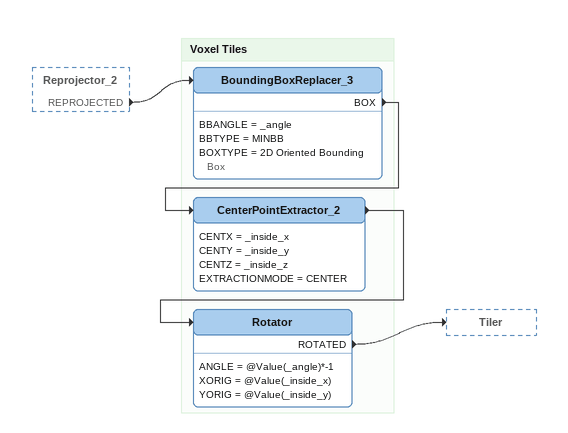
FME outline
Reprojector_2 [outside]
    REPROJECTED -> BoundingBoxReplacer_3

Bookmark: Voxel Tiles
BoundingBoxReplacer_3
    BBANGLE = _angle
    BBTYPE = MINBB
    BOXTYPE = 2D Oriented Bounding Box
    BOX -> CenterPointExtractor_2
CenterPointExtractor_2
    CENTX = _inside_x
    CENTY = _inside_y
    CENTZ = _inside_z
    EXTRACTIONMODE = CENTER
    -> Rotator
Rotator
    ANGLE = @Value(_angle)*-1
    XORIG = @Value(_inside_x)
    YORIG = @Value(_inside_y)
    ROTATED -> Tiler
